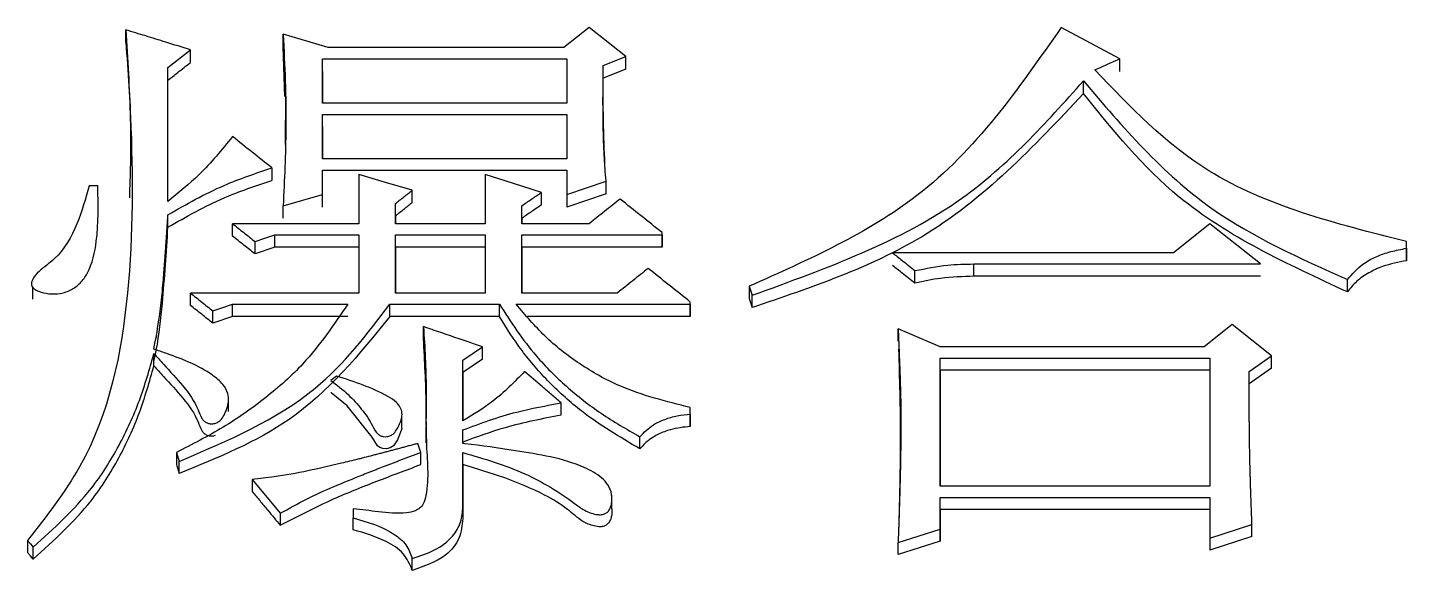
# Model space of a CAD drawing. Header units: millimetres. Extents: x 2642 to 4256, y 821 to 2003.
# Drawn here: x 2871.46 to 2876.77, y 1740.43 to 1742.52 of the extents above; entities that cross this region are included whole.
import ezdxf

# ---------------------------------------------------------------- set-up
doc = ezdxf.new("R2010")
doc.units = ezdxf.units.MM

msp = doc.modelspace()

# ---------------------------------------------------------------- linework, layer by layer
at = {"color": 7, "linetype": 'Continuous', "lineweight": 25}
for p, q in [((2871.8384, 1742.4643), (2871.8384, 1742.513)), ((2873.6233, 1742.5216), (2873.5259, 1742.4446)), ((2873.7639, 1742.4104), (2873.6233, 1742.5216)), ((2875.6678, 1742.4018), (2875.4406, 1742.5216)), ((2872.6173, 1742.4446), (2872.4442, 1742.4959)), ((2872.4442, 1742.4472), (2872.4442, 1742.4959)), ((2872.4512, 1742.2561), (2872.4442, 1742.4472)), ((2872.0007, 1742.3676), (2872.0872, 1742.4361)), ((2872.0872, 1742.3874), (2872.0872, 1742.4361)), ((2872.5956, 1742.4018), (2873.5367, 1742.4018)), ((2872.5956, 1742.2306), (2872.5956, 1742.4018)), ((2872.5956, 1742.3532), (2872.5956, 1742.4018)), ((2873.5367, 1742.4018), (2873.5367, 1742.2306)), ((2873.6774, 1742.3762), (2873.7639, 1742.4104)), ((2873.7639, 1742.3618), (2873.7639, 1742.4104)), ((2875.6678, 1742.3532), (2875.6678, 1742.4018)), ((2872.0007, 1741.8531), (2872.0007, 1742.3676)), ((2872.0007, 1742.319), (2872.0007, 1742.3676)), ((2872.5956, 1742.3532), (2872.5956, 1742.2306)), ((2873.6774, 1742.3276), (2873.6774, 1742.3762)), ((2873.7639, 1742.3618), (2873.6774, 1742.3276)), ((2872.0007, 1741.8577), (2872.0007, 1742.319)), ((2875.5271, 1742.2678), (2875.5271, 1742.3163)), ((2872.4531, 1742.2577), (2872.4527, 1742.0716)), ((2873.5367, 1742.2306), (2872.5956, 1742.2306)), ((2872.5956, 1742.1878), (2873.5367, 1742.1878)), ((2872.5956, 1742.0162), (2872.5956, 1742.1878)), ((2872.5956, 1742.1394), (2872.5956, 1742.1878)), ((2873.5367, 1742.1878), (2873.5368, 1742.0162)), ((2872.5956, 1742.1394), (2872.5956, 1742.0162)), ((2872.4009, 1741.9819), (2872.4009, 1741.9338)), ((2873.5368, 1742.0162), (2872.5956, 1742.0162)), ((2872.5956, 1741.8788), (2872.5956, 1741.9733)), ((2872.5956, 1741.9733), (2873.5368, 1741.9733)), ((2872.5956, 1741.9252), (2872.5956, 1741.9733)), ((2873.5368, 1741.9733), (2873.5368, 1741.8788)), ((2872.7363, 1741.9561), (2872.7363, 1741.7671)), ((2873.223, 1741.9561), (2873.2231, 1741.7671)), ((2873.5368, 1741.8788), (2873.6882, 1741.9304)), ((2873.6882, 1741.8824), (2873.6882, 1741.9304)), ((2871.7303, 1741.9132), (2871.6978, 1741.9132)), ((2872.4442, 1741.8359), (2872.5956, 1741.8788)), ((2872.5956, 1741.8309), (2872.5956, 1741.8788)), ((2872.9418, 1741.8481), (2872.9418, 1741.896)), ((2873.4394, 1741.8395), (2873.4394, 1741.8874)), ((2873.6882, 1741.8824), (2873.5368, 1741.8309)), ((2873.5368, 1741.8788), (2873.5368, 1741.8309)), ((2871.7321, 1741.8328), (2871.7321, 1741.8331)), ((2872.4442, 1741.788), (2872.4442, 1741.8359)), ((2872.8769, 1741.7671), (2872.8769, 1741.8445)), ((2872.8769, 1741.7966), (2872.8769, 1741.8445)), ((2873.3637, 1741.7671), (2873.3637, 1741.8359)), ((2873.3637, 1741.788), (2873.3637, 1741.8359)), ((2872.0007, 1741.7536), (2872.0007, 1741.8015)), ((2872.7363, 1741.7671), (2872.2495, 1741.7671)), ((2872.8769, 1741.7966), (2872.8769, 1741.7671)), ((2873.2231, 1741.7671), (2872.8769, 1741.7671)), ((2873.3637, 1741.788), (2873.3637, 1741.7671)), ((2873.6233, 1741.7671), (2873.3637, 1741.7671)), ((2876.0139, 1741.7671), (2875.8733, 1741.6553)), ((2876.2086, 1741.6122), (2876.0139, 1741.7671)), ((2872.4118, 1741.7241), (2872.7363, 1741.7241)), ((2872.4118, 1741.6763), (2872.4118, 1741.7241)), ((2872.7363, 1741.7241), (2872.7363, 1741.5002)), ((2872.8769, 1741.7241), (2873.2231, 1741.7241)), ((2872.8769, 1741.5002), (2872.8769, 1741.7241)), ((2872.8769, 1741.6763), (2872.8769, 1741.7241)), ((2873.2231, 1741.7241), (2873.2231, 1741.5002)), ((2873.3637, 1741.7241), (2873.9045, 1741.7241)), ((2873.3637, 1741.5002), (2873.3637, 1741.7241)), ((2873.3637, 1741.6763), (2873.3637, 1741.7241)), ((2873.9045, 1741.7241), (2873.9045, 1741.7327)), ((2873.9045, 1741.6849), (2873.9045, 1741.7327)), ((2873.9045, 1741.7241), (2873.9045, 1741.6763)), ((2872.336, 1741.6506), (2872.336, 1741.6983)), ((2872.4118, 1741.6763), (2872.336, 1741.6506)), ((2872.7363, 1741.6763), (2872.4118, 1741.6763)), ((2872.8769, 1741.6763), (2872.8769, 1741.5002)), ((2873.2231, 1741.6763), (2872.8769, 1741.6763)), ((2873.3637, 1741.6763), (2873.3637, 1741.5002)), ((2873.9045, 1741.6763), (2873.3637, 1741.6763)), ((2873.9045, 1741.6763), (2873.9045, 1741.6849)), ((2875.8733, 1741.6553), (2874.7916, 1741.6553)), ((2876.7711, 1741.6725), (2876.7711, 1741.6983)), ((2876.7711, 1741.6506), (2876.7711, 1741.6983)), ((2876.7711, 1741.6725), (2876.7711, 1741.6248)), ((2875.1053, 1741.6122), (2876.2086, 1741.6122)), ((2875.1053, 1741.5646), (2875.1053, 1741.6122)), ((2874.8781, 1741.5388), (2874.8781, 1741.5864)), ((2876.2086, 1741.5646), (2875.1053, 1741.5646)), ((2876.544, 1741.5044), (2876.544, 1741.5519)), ((2871.4785, 1741.5242), (2871.4785, 1741.4764)), ((2872.7363, 1741.5002), (2872.0872, 1741.5002)), ((2873.2231, 1741.5002), (2872.8769, 1741.5002)), ((2873.7315, 1741.5002), (2873.3637, 1741.5002)), ((2874.2399, 1741.5261), (2874.2507, 1741.4916)), ((2874.2399, 1741.5261), (2874.2399, 1741.4786)), ((2874.2507, 1741.4442), (2874.2507, 1741.4916)), ((2872.2495, 1741.4571), (2872.693, 1741.4571)), ((2872.8553, 1741.4571), (2873.2772, 1741.4571)), ((2872.8553, 1741.4097), (2872.8553, 1741.4571)), ((2873.2772, 1741.4097), (2873.2772, 1741.4571)), ((2873.3421, 1741.4571), (2874.0127, 1741.4571)), ((2874.0127, 1741.4571), (2874.0127, 1741.4657)), ((2874.0127, 1741.4183), (2874.0127, 1741.4657)), ((2874.0127, 1741.4571), (2874.0127, 1741.4097)), ((2874.2399, 1741.4786), (2874.2507, 1741.4442)), ((2872.1738, 1741.3839), (2872.1738, 1741.4312)), ((2872.2495, 1741.4097), (2872.1738, 1741.3839)), ((2872.693, 1741.4097), (2872.2495, 1741.4097)), ((2873.2772, 1741.4097), (2872.8553, 1741.4097)), ((2874.0127, 1741.4097), (2873.3851, 1741.4097)), ((2874.0127, 1741.4097), (2874.0127, 1741.4183)), ((2872.9851, 1741.3236), (2872.9851, 1741.3709)), ((2874.9755, 1741.2932), (2874.8132, 1741.3623)), ((2874.8132, 1741.315), (2874.8132, 1741.3623)), ((2876.1005, 1741.3795), (2875.9923, 1741.2932)), ((2876.2519, 1741.2587), (2876.1005, 1741.3795)), ((2873.1365, 1741.2414), (2873.2122, 1741.2932)), ((2873.2122, 1741.246), (2873.2122, 1741.2932)), ((2875.9923, 1741.2932), (2874.9755, 1741.2932)), ((2871.9466, 1741.2202), (2871.9466, 1741.2674)), ((2873.2122, 1741.246), (2873.1365, 1741.1943)), ((2873.1365, 1741.0081), (2873.1365, 1741.2414)), ((2873.1365, 1741.1943), (2873.1365, 1741.2414)), ((2874.9755, 1741.25), (2876.0139, 1741.2501)), ((2874.9755, 1740.7569), (2874.9755, 1741.25)), ((2874.9755, 1741.2029), (2874.9755, 1741.25)), ((2876.0139, 1741.2501), (2876.0139, 1740.7569)), ((2876.1654, 1741.1982), (2876.2519, 1741.2587)), ((2876.2519, 1741.2115), (2876.2519, 1741.2587)), ((2872.6498, 1741.181), (2872.6282, 1741.1637)), ((2873.1365, 1741.1943), (2873.1365, 1741.0081)), ((2874.9755, 1741.2029), (2874.9755, 1740.7569)), ((2876.0139, 1741.2029), (2874.9755, 1741.2029)), ((2876.2519, 1741.2115), (2876.1654, 1741.1512)), ((2872.2345, 1741.044), (2872.2345, 1741.0912)), ((2873.5152, 1741.0303), (2873.5152, 1741.0772)), ((2872.9021, 1740.9795), (2872.9021, 1741.0266)), ((2874.0127, 1741.034), (2874.0127, 1741.0599)), ((2874.0127, 1741.034), (2874.0127, 1740.9871)), ((2873.1365, 1740.9214), (2873.1365, 1740.9734)), ((2873.1365, 1740.9266), (2873.1365, 1740.9734)), ((2872.9743, 1740.8868), (2872.9634, 1740.9215)), ((2873.818, 1740.9007), (2873.818, 1740.9475)), ((2872.0332, 1740.8868), (2872.044, 1740.8522)), ((2872.9743, 1740.8402), (2872.9743, 1740.8868)), ((2873.1365, 1740.6788), (2873.1365, 1740.8866)), ((2873.1365, 1740.8399), (2873.1365, 1740.8866)), ((2872.044, 1740.8056), (2872.044, 1740.8522)), ((2873.1365, 1740.8399), (2873.1365, 1740.6324)), ((2872.3252, 1740.7829), (2872.4334, 1740.6528)), ((2872.3252, 1740.7829), (2872.3252, 1740.7364)), ((2876.0139, 1740.7569), (2874.9755, 1740.7569)), ((2873.7099, 1740.6765), (2873.7099, 1740.7233)), ((2874.9755, 1740.5921), (2874.9755, 1740.7135)), ((2874.9755, 1740.7135), (2876.0139, 1740.7135)), ((2874.9755, 1740.6671), (2874.9755, 1740.7135)), ((2876.0139, 1740.7135), (2876.0139, 1740.5574)), ((2872.4334, 1740.6528), (2872.4334, 1740.6065)), ((2872.7146, 1740.6701), (2872.7146, 1740.6355)), ((2873.1365, 1740.6788), (2873.1365, 1740.6324)), ((2874.9755, 1740.6671), (2874.9755, 1740.5458)), ((2876.0139, 1740.6671), (2874.9755, 1740.6671)), ((2872.7147, 1740.5891), (2872.7146, 1740.6355)), ((2874.8132, 1740.54), (2874.9755, 1740.5921)), ((2874.9755, 1740.5458), (2874.9755, 1740.5921)), ((2876.0139, 1740.5574), (2876.1762, 1740.6094)), ((2876.1762, 1740.5631), (2876.1762, 1740.6094)), ((2871.46, 1740.5485), (2871.46, 1740.5023)), ((2874.9755, 1740.5458), (2874.8132, 1740.4938)), ((2874.8132, 1740.4938), (2874.8132, 1740.54)), ((2876.1762, 1740.5631), (2876.0139, 1740.5111)), ((2876.0139, 1740.5574), (2876.0139, 1740.5111)), ((2871.4815, 1740.4764), (2871.4815, 1740.5226)), ((2872.9418, 1740.4331), (2872.9418, 1740.4792))]:
    msp.add_line(p, q, dxfattribs=at)
at = {"color": 7, "linetype": 'Continuous', "lineweight": 25, "flags": 128}
for points in [[(2873.5259, 1742.4446), (2873.0716, 1742.4446), (2872.6173, 1742.4446)], [(2875.5704, 1742.3591), (2875.5947, 1742.3698), (2875.6191, 1742.3805), (2875.6434, 1742.3912), (2875.6678, 1742.4018)], [(2872.9418, 1741.896), (2872.839, 1741.9261), (2872.7363, 1741.9561)], [(2873.4394, 1741.8874), (2873.3312, 1741.9218), (2873.223, 1741.9561)], [(2872.2495, 1741.7193), (2872.2495, 1741.7314), (2872.2495, 1741.7434), (2872.2495, 1741.7671)], [(2872.336, 1741.6983), (2872.3739, 1741.7112), (2872.4118, 1741.7241)], [(2876.7711, 1741.6248), (2876.7711, 1741.6392), (2876.7711, 1741.6506)], [(2872.0872, 1741.4528), (2872.0872, 1741.4647), (2872.0872, 1741.4767), (2872.0872, 1741.5002)], [(2872.1738, 1741.4312), (2872.2116, 1741.4442), (2872.2495, 1741.4571)], [(2872.2495, 1741.4097), (2872.2495, 1741.429), (2872.2495, 1741.443), (2872.2495, 1741.4571)], [(2872.9018, 1740.9795), (2872.9018, 1740.9778), (2872.8853, 1740.935), (2872.8691, 1740.9123), (2872.8572, 1740.9046), (2872.8429, 1740.901), (2872.8278, 1740.9017), (2872.8165, 1740.9058), (2872.8074, 1740.9129), (2872.7868, 1740.9453), (2872.6909, 1741.066), (2872.6288, 1741.1162), (2872.6282, 1741.1167), (2872.6282, 1741.1167)], [(2874.0127, 1741.0131), (2874.0127, 1741.0287), (2874.0127, 1741.0599)], [(2874.0127, 1740.9871), (2874.0127, 1740.9959), (2874.0127, 1741.0016), (2874.0127, 1741.0074), (2874.0127, 1741.0131)], [(2872.0332, 1740.8868), (2872.0332, 1740.8676), (2872.0332, 1740.8539), (2872.0332, 1740.8402)], [(2871.4599, 1740.5486), (2871.4707, 1740.5356), (2871.4815, 1740.5226)], [(2871.4815, 1740.4764), (2871.4761, 1740.4829), (2871.4706, 1740.4895), (2871.4599, 1740.5023)]]:
    msp.add_lwpolyline(points, dxfattribs=at)
at = {"color": 7, "linetype": 'Continuous', "lineweight": 25}
for points, knots in [([(2871.8384, 1742.513), (2871.8451, 1742.4009), (2871.8654, 1742.0648), (2871.8681, 1741.5013), (2871.7534, 1740.9236), (2871.5322, 1740.6408), (2871.46, 1740.5486)], [0, 0, 0, 0, 0.166548, 0.499383, 0.836688, 1, 1, 1, 1]), ([(2872.0872, 1742.4361), (2872.0555, 1742.4459), (2871.9982, 1742.4636), (2871.9152, 1742.4893), (2871.864, 1742.5051), (2871.8384, 1742.513)], [0, 0, 0, 0, 0.382595, 0.691297, 1, 1, 1, 1]), ([(2875.4406, 1742.5216), (2875.2767, 1742.2858), (2874.9785, 1741.8567), (2874.4693, 1741.6288), (2874.2399, 1741.5261)], [0, 0, 0, 0, 0.549466, 1, 1, 1, 1]), ([(2871.8384, 1742.4642), (2871.8467, 1742.3523), (2871.8615, 1742.154), (2871.8549, 1741.9542), (2871.852, 1741.8672)], [0, 0, 0, 0, 0.564585, 1, 1, 1, 1]), ([(2872.4442, 1742.4959), (2872.4474, 1742.4359), (2872.4539, 1742.3158), (2872.457, 1742.0957), (2872.4491, 1741.9356), (2872.4442, 1741.8359)], [0, 0, 0, 0, 0.273667, 0.547376, 1, 1, 1, 1]), ([(2872.0007, 1742.319), (2872.0132, 1742.3289), (2872.0338, 1742.3452), (2872.0627, 1742.368), (2872.079, 1742.3809), (2872.0872, 1742.3874)], [0, 0, 0, 0, 0.432906, 0.716452, 1, 1, 1, 1]), ([(2873.6882, 1741.9304), (2873.6869, 1741.9472), (2873.6849, 1741.9724), (2873.6808, 1742.0312), (2873.6788, 1742.0775), (2873.6777, 1742.1196), (2873.6774, 1742.1322), (2873.6772, 1742.1448), (2873.677, 1742.1574), (2873.6767, 1742.1742), (2873.6766, 1742.191), (2873.6765, 1742.2078), (2873.6764, 1742.2205), (2873.6764, 1742.2331), (2873.6764, 1742.2457), (2873.6764, 1742.2583), (2873.6765, 1742.2688), (2873.6765, 1742.2772), (2873.6765, 1742.2835), (2873.6766, 1742.2898), (2873.6766, 1742.2961), (2873.6767, 1742.3024), (2873.6767, 1742.3087), (2873.6768, 1742.315), (2873.6768, 1742.3234), (2873.6769, 1742.3318), (2873.677, 1742.3402), (2873.6771, 1742.3465), (2873.6771, 1742.3527), (2873.6772, 1742.359), (2873.6773, 1742.3669), (2873.6773, 1742.3726), (2873.6774, 1742.3762)], [0, 0, 0, 0, 0.113118, 0.169677, 0.395941, 0.424221, 0.4525, 0.480779, 0.509059, 0.537338, 0.593897, 0.622177, 0.650456, 0.678735, 0.707015, 0.735294, 0.763573, 0.777713, 0.791853, 0.805993, 0.820132, 0.834272, 0.848412, 0.862551, 0.876691, 0.90497, 0.91911, 0.93325, 0.947389, 0.961529, 0.975669, 1, 1, 1, 1]), ([(2876.7711, 1741.6983), (2876.5001, 1741.7666), (2876.0233, 1741.8868), (2875.7069, 1742.2167), (2875.5704, 1742.3591)], [0, 0, 0, 0, 0.568428, 1, 1, 1, 1]), ([(2873.6838, 1741.9938), (2873.6838, 1741.9938), (2873.6839, 1741.9939), (2873.6838, 1741.996), (2873.682, 1742.0387), (2873.678, 1742.1389), (2873.6774, 1742.2311), (2873.6773, 1742.2808), (2873.6773, 1742.2985), (2873.6773, 1742.3047), (2873.6772, 1742.3044), (2873.6772, 1742.3042)], [0, 0, 0, 0, 0.006691, 0.017606, 0.043784, 0.513826, 0.728841, 0.873761, 0.909014, 0.944697, 1, 1, 1, 1]), ([(2874.2507, 1741.4916), (2874.5383, 1741.5955), (2875.0453, 1741.7786), (2875.3816, 1742.1539), (2875.5271, 1742.3163)], [0, 0, 0, 0, 0.567325, 1, 1, 1, 1]), ([(2875.5271, 1742.3163), (2875.6785, 1742.1387), (2875.9532, 1741.8164), (2876.361, 1741.6339), (2876.544, 1741.5519)], [0, 0, 0, 0, 0.551247, 1, 1, 1, 1]), ([(2875.5271, 1742.2678), (2875.3353, 1742.0637), (2874.9875, 1741.6936), (2874.4789, 1741.5214), (2874.2507, 1741.4442)], [0, 0, 0, 0, 0.5512685, 1, 1, 1, 1]), ([(2876.544, 1741.5044), (2876.3126, 1741.6112), (2875.9053, 1741.7992), (2875.6412, 1742.1264), (2875.5271, 1742.2678)], [0, 0, 0, 0, 0.5679506, 1, 1, 1, 1]), ([(2872.2495, 1742.102), (2872.2085, 1742.0519), (2872.1348, 1741.9617), (2872.0419, 1741.8864), (2872.0007, 1741.8531)], [0, 0, 0, 0, 0.556387, 1, 1, 1, 1]), ([(2872.4009, 1741.9819), (2872.3757, 1742.0019), (2872.3252, 1742.042), (2872.2747, 1742.082), (2872.2495, 1742.102)], [0, 0, 0, 0, 0.4999967, 1, 1, 1, 1]), ([(2872.0007, 1741.8015), (2872.0713, 1741.8417), (2872.1979, 1741.9138), (2872.3387, 1741.961), (2872.4009, 1741.9819)], [0, 0, 0, 0, 0.5578888, 1, 1, 1, 1]), ([(2872.0007, 1741.7536), (2872.0713, 1741.7938), (2872.1979, 1741.8659), (2872.3387, 1741.913), (2872.4009, 1741.9338)], [0, 0, 0, 0, 0.557853, 1, 1, 1, 1]), ([(2871.6978, 1741.9132), (2871.6837, 1741.864), (2871.6553, 1741.7653), (2871.5913, 1741.6465), (2871.512, 1741.5931), (2871.4829, 1741.5611), (2871.4748, 1741.5428), (2871.4743, 1741.5323), (2871.4778, 1741.5238), (2871.487, 1741.5146), (2871.508, 1741.5038), (2871.5424, 1741.4959), (2871.5868, 1741.4966), (2871.6295, 1741.5116), (2871.666, 1741.5384), (2871.7073, 1741.5996), (2871.7337, 1741.7275), (2871.7327, 1741.841), (2871.7303, 1741.9121), (2871.7303, 1741.9132)], [0, 0, 0, 0, 0.151237, 0.303887, 0.374012, 0.409203, 0.423454, 0.431523, 0.439658, 0.449578, 0.466985, 0.502292, 0.540771, 0.580872, 0.619436, 0.662511, 0.788748, 0.996835, 1, 1, 1, 1]), ([(2872.8769, 1741.8445), (2872.8877, 1741.8531), (2872.9093, 1741.8703), (2872.931, 1741.8874), (2872.9418, 1741.896)], [0, 0, 0, 0, 0.500001, 1, 1, 1, 1]), ([(2873.3637, 1741.8359), (2873.3763, 1741.8445), (2873.4015, 1741.8617), (2873.4268, 1741.8788), (2873.4394, 1741.8874)], [0, 0, 0, 0, 0.500001, 1, 1, 1, 1]), ([(2872.9418, 1741.8481), (2872.931, 1741.8395), (2872.9093, 1741.8223), (2872.8877, 1741.8051), (2872.8769, 1741.7966)], [0, 0, 0, 0, 0.499997, 1, 1, 1, 1]), ([(2873.4394, 1741.8395), (2873.4268, 1741.8309), (2873.4015, 1741.8137), (2873.3763, 1741.7966), (2873.3637, 1741.788)], [0, 0, 0, 0, 0.499997, 1, 1, 1, 1]), ([(2873.7423, 1741.8617), (2873.7224, 1741.8459), (2873.6828, 1741.8144), (2873.6431, 1741.7829), (2873.6233, 1741.7671)], [0, 0, 0, 0, 0.500001, 1, 1, 1, 1]), ([(2873.9045, 1741.7327), (2873.8775, 1741.7542), (2873.8234, 1741.7972), (2873.7693, 1741.8402), (2873.7423, 1741.8617)], [0, 0, 0, 0, 0.5, 1, 1, 1, 1]), ([(2871.9466, 1741.2846), (2871.9574, 1741.344), (2871.9735, 1741.4331), (2871.9811, 1741.5304), (2871.9845, 1741.5715), (2871.9857, 1741.5864), (2871.9866, 1741.5977), (2871.9874, 1741.6089), (2871.9883, 1741.6201), (2871.989, 1741.6294), (2871.9897, 1741.6388), (2871.9902, 1741.6462), (2871.9907, 1741.6537), (2871.9913, 1741.6612), (2871.9918, 1741.6686), (2871.9924, 1741.678), (2871.993, 1741.6855), (2871.9936, 1741.6948), (2871.9941, 1741.7023), (2871.9946, 1741.7097), (2871.9951, 1741.7172), (2871.9956, 1741.7247), (2871.9963, 1741.734), (2871.9968, 1741.7415), (2871.9974, 1741.7508), (2871.9979, 1741.7583), (2871.9985, 1741.7676), (2871.999, 1741.7751), (2871.9995, 1741.7826), (2872, 1741.7907), (2872.0004, 1741.797), (2872.0007, 1741.8015)], [0, 0, 0, 0, 0.346641, 0.519778, 0.563061, 0.584702, 0.606343, 0.627984, 0.649626, 0.671267, 0.682088, 0.703729, 0.714549, 0.72537, 0.747011, 0.757832, 0.779473, 0.790294, 0.811935, 0.822756, 0.833576, 0.855218, 0.866038, 0.88768, 0.8985, 0.920141, 0.930962, 0.952603, 0.963424, 0.974245, 1, 1, 1, 1]), ([(2872.2495, 1741.7671), (2872.2639, 1741.7556), (2872.2928, 1741.7327), (2872.3216, 1741.7097), (2872.336, 1741.6983)], [0, 0, 0, 0, 0.499999, 1, 1, 1, 1]), ([(2871.9466, 1741.2374), (2871.9498, 1741.2522), (2871.9656, 1741.3261), (2871.979, 1741.4498), (2871.9911, 1741.6073), (2871.9975, 1741.7049), (2872.0007, 1741.7536)], [0, 0, 0, 0, 0.086672, 0.433942, 0.716948, 1, 1, 1, 1]), ([(2872.336, 1741.6506), (2872.3216, 1741.662), (2872.2928, 1741.6849), (2872.2639, 1741.7078), (2872.2495, 1741.7193)], [0, 0, 0, 0, 0.5, 1, 1, 1, 1]), ([(2874.7916, 1741.6553), (2874.8039, 1741.6454), (2874.8245, 1741.629), (2874.8534, 1741.6061), (2874.8699, 1741.5929), (2874.8781, 1741.5864)], [0, 0, 0, 0, 0.428307, 0.714154, 1, 1, 1, 1]), ([(2876.544, 1741.5519), (2876.5624, 1741.5732), (2876.593, 1741.6086), (2876.6539, 1741.6413), (2876.7109, 1741.661), (2876.751, 1741.6687), (2876.7711, 1741.6725)], [0, 0, 0, 0, 0.329917, 0.550134, 0.774051, 1, 1, 1, 1]), ([(2874.7916, 1741.6076), (2874.8039, 1741.5978), (2874.8245, 1741.5814), (2874.8534, 1741.5585), (2874.8699, 1741.5453), (2874.8781, 1741.5388)], [0, 0, 0, 0, 0.4285576, 0.7142788, 1, 1, 1, 1]), ([(2874.8781, 1741.5864), (2874.9199, 1741.5948), (2874.9948, 1741.6099), (2875.0714, 1741.6115), (2875.1053, 1741.6122)], [0, 0, 0, 0, 0.5590432, 1, 1, 1, 1]), ([(2876.7711, 1741.6248), (2876.74, 1741.6186), (2876.6891, 1741.6086), (2876.6252, 1741.5791), (2876.5775, 1741.5469), (2876.5551, 1741.5185), (2876.544, 1741.5044)], [0, 0, 0, 0, 0.34797, 0.569793, 0.78749, 1, 1, 1, 1]), ([(2873.8505, 1741.595), (2873.8306, 1741.5792), (2873.791, 1741.5476), (2873.7513, 1741.516), (2873.7315, 1741.5002)], [0, 0, 0, 0, 0.500001, 1, 1, 1, 1]), ([(2874.0127, 1741.4657), (2873.9857, 1741.4873), (2873.9316, 1741.5304), (2873.8775, 1741.5735), (2873.8505, 1741.595)], [0, 0, 0, 0, 0.4999997, 1, 1, 1, 1]), ([(2875.1053, 1741.5646), (2875.0622, 1741.5634), (2874.9855, 1741.5612), (2874.9109, 1741.5456), (2874.8781, 1741.5388)], [0, 0, 0, 0, 0.560892, 1, 1, 1, 1]), ([(2872.0872, 1741.5002), (2872.1017, 1741.4887), (2872.1305, 1741.4657), (2872.1594, 1741.4427), (2872.1738, 1741.4312)], [0, 0, 0, 0, 0.499999, 1, 1, 1, 1]), ([(2872.693, 1741.4571), (2872.6394, 1741.3781), (2872.5506, 1741.2469), (2872.379, 1741.0945), (2872.2153, 1740.9799), (2872.0941, 1740.918), (2872.0332, 1740.8868)], [0, 0, 0, 0, 0.333002, 0.552476, 0.774971, 1, 1, 1, 1]), ([(2872.044, 1740.8522), (2872.2324, 1740.9326), (2872.5639, 1741.0739), (2872.7674, 1741.3416), (2872.8553, 1741.4571)], [0, 0, 0, 0, 0.568507, 1, 1, 1, 1]), ([(2872.1738, 1741.3839), (2872.1594, 1741.3954), (2872.1305, 1741.4183), (2872.1017, 1741.4413), (2872.0872, 1741.4528)], [0, 0, 0, 0, 0.5, 1, 1, 1, 1]), ([(2873.2772, 1741.4571), (2873.3217, 1741.3888), (2873.3955, 1741.2756), (2873.5341, 1741.1387), (2873.6672, 1741.0338), (2873.7676, 1740.9763), (2873.818, 1740.9475)], [0, 0, 0, 0, 0.333809, 0.553089, 0.775219, 1, 1, 1, 1]), ([(2874.0127, 1741.0599), (2873.9198, 1741.083), (2873.7678, 1741.1207), (2873.5837, 1741.2247), (2873.4488, 1741.3312), (2873.3775, 1741.4154), (2873.3421, 1741.4571)], [0, 0, 0, 0, 0.347456, 0.568585, 0.785979, 1, 1, 1, 1]), ([(2872.8553, 1741.4097), (2872.7379, 1741.2649), (2872.5246, 1741.0019), (2872.1931, 1740.8665), (2872.044, 1740.8056)], [0, 0, 0, 0, 0.550322, 1, 1, 1, 1]), ([(2873.818, 1740.9007), (2873.7411, 1740.9464), (2873.6151, 1741.0211), (2873.4682, 1741.1539), (2873.361, 1741.276), (2873.305, 1741.3653), (2873.2772, 1741.4097)], [0, 0, 0, 0, 0.346062, 0.56664, 0.784508, 1, 1, 1, 1]), ([(2871.9553, 1741.3265), (2871.9553, 1741.3265), (2871.9553, 1741.3264), (2871.9554, 1741.3268), (2871.9556, 1741.328), (2871.9562, 1741.3312), (2871.9569, 1741.3346), (2871.9573, 1741.3366)], [0, 0, 0, 0, 0.025297, 0.141451, 0.270493, 0.58461, 1, 1, 1, 1]), ([(2872.9851, 1741.3709), (2872.9899, 1741.2909), (2872.9989, 1741.1429), (2872.9904, 1740.9266), (2873.0085, 1740.7781), (2872.9879, 1740.6926), (2872.9719, 1740.6723), (2872.9496, 1740.6597), (2872.8953, 1740.6488), (2872.8146, 1740.6582), (2872.7468, 1740.6662), (2872.7146, 1740.6701)], [0, 0, 0, 0, 0.257644, 0.476383, 0.695117, 0.731864, 0.752184, 0.772582, 0.805413, 0.907666, 1, 1, 1, 1]), ([(2873.2122, 1741.2932), (2873.1809, 1741.3039), (2873.1273, 1741.3223), (2873.0516, 1741.3481), (2873.0072, 1741.3633), (2872.9851, 1741.3709)], [0, 0, 0, 0, 0.414509, 0.7072526, 1, 1, 1, 1]), ([(2874.8132, 1741.3623), (2874.8136, 1741.3541), (2874.8142, 1741.3418), (2874.8151, 1741.3214), (2874.8159, 1741.301), (2874.8167, 1741.2806), (2874.8175, 1741.2601), (2874.8181, 1741.2438), (2874.8187, 1741.2274), (2874.8192, 1741.2152), (2874.8202, 1741.1906), (2874.8234, 1741.1047), (2874.8239, 1741.0187), (2874.8235, 1740.9408), (2874.8234, 1740.9244), (2874.8232, 1740.908), (2874.823, 1740.8916), (2874.8228, 1740.8752), (2874.8225, 1740.8588), (2874.8223, 1740.8465), (2874.8221, 1740.8362), (2874.8219, 1740.826), (2874.8217, 1740.8177), (2874.8215, 1740.8095), (2874.8213, 1740.8013), (2874.8211, 1740.7931), (2874.8209, 1740.7829), (2874.8207, 1740.7747), (2874.8204, 1740.7664), (2874.8202, 1740.7582), (2874.82, 1740.75), (2874.8197, 1740.7398), (2874.8195, 1740.7316), (2874.8193, 1740.7233), (2874.819, 1740.7151), (2874.8188, 1740.7069), (2874.8185, 1740.6987), (2874.8183, 1740.6905), (2874.818, 1740.6823), (2874.8177, 1740.672), (2874.8174, 1740.6638), (2874.8171, 1740.6535), (2874.8168, 1740.6453), (2874.8166, 1740.6371), (2874.8163, 1740.6289), (2874.816, 1740.6207), (2874.8156, 1740.6104), (2874.8154, 1740.6022), (2874.8151, 1740.594), (2874.8148, 1740.5858), (2874.8145, 1740.5775), (2874.8142, 1740.5693), (2874.8139, 1740.5614), (2874.8136, 1740.5516), (2874.8133, 1740.5439), (2874.8132, 1740.54)], [0, 0, 0, 0, 0.029904, 0.044856, 0.07476, 0.104664, 0.119616, 0.14952, 0.164472, 0.179424, 0.194376, 0.254184, 0.493446, 0.508398, 0.538302, 0.553254, 0.568206, 0.59811, 0.613062, 0.628014, 0.642966, 0.650442, 0.665394, 0.67287, 0.680346, 0.695298, 0.702774, 0.717726, 0.725202, 0.732678, 0.74763, 0.755106, 0.770057, 0.777533, 0.785009, 0.799961, 0.807437, 0.814913, 0.829865, 0.837341, 0.852293, 0.859769, 0.874721, 0.882197, 0.889673, 0.904625, 0.912101, 0.927053, 0.934529, 0.942005, 0.956957, 0.964433, 0.971909, 0.985954, 1, 1, 1, 1]), ([(2871.9466, 1741.2673), (2871.9588, 1741.2535), (2872.0197, 1741.1846), (2872.0984, 1741.1079), (2872.1264, 1741.0246), (2872.1388, 1741.007), (2872.1505, 1740.9998), (2872.1638, 1740.9967), (2872.1778, 1740.9972), (2872.1916, 1741.0019), (2872.206, 1741.0129), (2872.2226, 1741.0393), (2872.2363, 1741.0743), (2872.2328, 1741.1164), (2872.2115, 1741.1537), (2872.1375, 1741.2138), (2872.044, 1741.2508), (2871.9661, 1741.2776), (2871.9489, 1741.2838), (2871.9466, 1741.2846)], [0, 0, 0, 0, 0.066203, 0.331418, 0.376174, 0.392134, 0.408285, 0.422252, 0.437571, 0.454108, 0.470588, 0.499884, 0.567199, 0.607022, 0.655995, 0.720748, 0.938177, 0.991744, 1, 1, 1, 1]), ([(2872.9956, 1740.9238), (2872.9959, 1740.9724), (2872.9967, 1741.106), (2872.9896, 1741.239), (2872.9851, 1741.3236)], [0, 0, 0, 0, 0.364106, 1, 1, 1, 1]), ([(2874.8147, 1741.2839), (2874.8181, 1741.1729), (2874.8231, 1741.008), (2874.8202, 1740.795), (2874.818, 1740.6937), (2874.8167, 1740.6461), (2874.816, 1740.6217), (2874.8158, 1740.6156), (2874.8157, 1740.6117)], [0, 0, 0, 0, 0.503814, 0.747752, 0.874235, 0.934549, 0.957165, 1, 1, 1, 1]), ([(2871.4815, 1740.5226), (2871.5607, 1740.5943), (2871.6905, 1740.7117), (2871.8148, 1740.9106), (2871.8953, 1741.0856), (2871.9296, 1741.2069), (2871.9466, 1741.2673)], [0, 0, 0, 0, 0.345608, 0.56562, 0.783503, 1, 1, 1, 1]), ([(2871.4815, 1740.4764), (2871.5607, 1740.548), (2871.6904, 1740.6652), (2871.8148, 1740.8639), (2871.8953, 1741.0386), (2871.9296, 1741.1598), (2871.9466, 1741.2202)], [0, 0, 0, 0, 0.345691, 0.565702, 0.783554, 1, 1, 1, 1]), ([(2871.9466, 1741.2202), (2871.9588, 1741.2064), (2872.0198, 1741.1374), (2872.0982, 1741.061), (2872.1264, 1740.978), (2872.1384, 1740.9605), (2872.1501, 1740.9531), (2872.1634, 1740.95), (2872.175, 1740.9499), (2872.1816, 1740.9524), (2872.1839, 1740.9533)], [0, 0, 0, 0, 0.148722, 0.744517, 0.842906, 0.878942, 0.915433, 0.946758, 0.981101, 1, 1, 1, 1]), ([(2872.6282, 1741.1637), (2872.651, 1741.1462), (2872.6948, 1741.1128), (2872.7484, 1741.0535), (2872.7835, 1741.0015), (2872.8011, 1740.9631), (2872.8189, 1740.9505), (2872.8314, 1740.9473), (2872.845, 1740.9474), (2872.8589, 1740.9512), (2872.8731, 1740.9613), (2872.8873, 1740.9838), (2872.9, 1741.0099), (2872.9038, 1741.039), (2872.8961, 1741.0608), (2872.8789, 1741.084), (2872.8296, 1741.1137), (2872.7524, 1741.1478), (2872.6841, 1741.1699), (2872.6498, 1741.181)], [0, 0, 0, 0, 0.117411, 0.224514, 0.331514, 0.385099, 0.401502, 0.417942, 0.434593, 0.453955, 0.473463, 0.503457, 0.565822, 0.597864, 0.6299, 0.663784, 0.718184, 0.85806, 1, 1, 1, 1]), ([(2873.3745, 1741.1982), (2873.3354, 1741.1582), (2873.2649, 1741.086), (2873.176, 1741.0321), (2873.1365, 1741.0081)], [0, 0, 0, 0, 0.555111, 1, 1, 1, 1]), ([(2873.5151, 1741.0772), (2873.5031, 1741.0876), (2873.479, 1741.1083), (2873.4321, 1741.1487), (2873.3973, 1741.1786), (2873.3745, 1741.1982)], [0, 0, 0, 0, 0.25711, 0.51422, 1, 1, 1, 1]), ([(2876.1762, 1740.6094), (2876.1757, 1740.6215), (2876.1751, 1740.6396), (2876.1742, 1740.6637), (2876.1735, 1740.6817), (2876.1729, 1740.6998), (2876.1722, 1740.7179), (2876.1716, 1740.7359), (2876.1711, 1740.751), (2876.1707, 1740.763), (2876.1705, 1740.772), (2876.1702, 1740.7811), (2876.1699, 1740.7901), (2876.1697, 1740.7991), (2876.1694, 1740.8082), (2876.1692, 1740.8172), (2876.1689, 1740.8262), (2876.1687, 1740.8352), (2876.1685, 1740.8443), (2876.1683, 1740.8533), (2876.1681, 1740.8623), (2876.1679, 1740.8713), (2876.1677, 1740.8804), (2876.1675, 1740.8894), (2876.1673, 1740.8984), (2876.1672, 1740.9074), (2876.167, 1740.9164), (2876.1669, 1740.9255), (2876.1668, 1740.9345), (2876.1667, 1740.9435), (2876.1665, 1740.9525), (2876.1664, 1740.9615), (2876.1663, 1740.9706), (2876.1662, 1740.9796), (2876.1662, 1740.9886), (2876.1661, 1740.9976), (2876.166, 1741.0066), (2876.1659, 1741.0156), (2876.1659, 1741.0247), (2876.1658, 1741.0337), (2876.1658, 1741.0427), (2876.1657, 1741.0547), (2876.1657, 1741.0667), (2876.1656, 1741.0787), (2876.1656, 1741.0877), (2876.1655, 1741.0967), (2876.1655, 1741.1058), (2876.1655, 1741.1148), (2876.1655, 1741.1238), (2876.1655, 1741.1328), (2876.1654, 1741.1418), (2876.1654, 1741.1508), (2876.1654, 1741.1583), (2876.1654, 1741.1643), (2876.1654, 1741.1688), (2876.1654, 1741.1733), (2876.1654, 1741.1778), (2876.1654, 1741.1823), (2876.1654, 1741.1868), (2876.1654, 1741.1921), (2876.1654, 1741.1959), (2876.1654, 1741.1982)], [0, 0, 0, 0, 0.061285, 0.091928, 0.12257, 0.153213, 0.183855, 0.214498, 0.24514, 0.260462, 0.275783, 0.291104, 0.306426, 0.321747, 0.337068, 0.352389, 0.367711, 0.383032, 0.398353, 0.413674, 0.428996, 0.444317, 0.459638, 0.47496, 0.490281, 0.505602, 0.520923, 0.536245, 0.551566, 0.566887, 0.582209, 0.59753, 0.612851, 0.628172, 0.643494, 0.658815, 0.674136, 0.689457, 0.704779, 0.7201, 0.735421, 0.750743, 0.781385, 0.796706, 0.812028, 0.827349, 0.84267, 0.857991, 0.873313, 0.888634, 0.903955, 0.919277, 0.934598, 0.942258, 0.949919, 0.95758, 0.96524, 0.972901, 0.980562, 0.988222, 1, 1, 1, 1]), ([(2873.1365, 1740.9734), (2873.205, 1740.9987), (2873.3275, 1741.044), (2873.4577, 1741.067), (2873.5151, 1741.0772)], [0, 0, 0, 0, 0.55855, 1, 1, 1, 1]), ([(2873.5151, 1741.0303), (2873.4423, 1741.0163), (2873.3127, 1740.9915), (2873.1902, 1740.9464), (2873.1365, 1740.9266)], [0, 0, 0, 0, 0.561231, 1, 1, 1, 1]), ([(2873.818, 1740.9475), (2873.8346, 1740.9641), (2873.8621, 1740.9918), (2873.9145, 1741.0153), (2873.9623, 1741.0292), (2873.9959, 1741.0324), (2874.0127, 1741.034)], [0, 0, 0, 0, 0.330678, 0.5509904, 0.7745699, 1, 1, 1, 1]), ([(2874.0127, 1740.9871), (2873.9868, 1740.9841), (2873.9443, 1740.9792), (2873.8897, 1740.9584), (2873.849, 1740.9337), (2873.8283, 1740.9116), (2873.818, 1740.9007)], [0, 0, 0, 0, 0.3471514, 0.569168, 0.7868569, 1, 1, 1, 1]), ([(2872.9634, 1740.9215), (2872.9608, 1740.9208), (2872.9555, 1740.9193), (2872.9476, 1740.9172), (2872.9396, 1740.915), (2872.929, 1740.9122), (2872.9184, 1740.9093), (2872.9078, 1740.9065), (2872.8999, 1740.9044), (2872.8893, 1740.9015), (2872.8787, 1740.8987), (2872.8681, 1740.8959), (2872.8602, 1740.8938), (2872.8496, 1740.8909), (2872.8389, 1740.8881), (2872.8257, 1740.8847), (2872.8124, 1740.8812), (2872.7965, 1740.8771), (2872.7752, 1740.8716), (2872.7539, 1740.8662), (2872.7166, 1740.8569), (2872.6044, 1740.83), (2872.4694, 1740.7986), (2872.3533, 1740.7859), (2872.3252, 1740.7829)], [0, 0, 0, 0, 0.012619, 0.025237, 0.037856, 0.050474, 0.075711, 0.08833, 0.100948, 0.113567, 0.138804, 0.151422, 0.164041, 0.176659, 0.201896, 0.214515, 0.239752, 0.264989, 0.290226, 0.3407, 0.365937, 0.466887, 0.870929, 1, 1, 1, 1]), ([(2873.1365, 1740.8866), (2873.2177, 1740.8627), (2873.3722, 1740.8172), (2873.5196, 1740.7275), (2873.6019, 1740.664), (2873.6374, 1740.6496), (2873.6662, 1740.6467), (2873.6813, 1740.6491), (2873.6935, 1740.6564), (2873.7035, 1740.6692), (2873.7115, 1740.6927), (2873.7119, 1740.726), (2873.6986, 1740.7619), (2873.6628, 1740.7993), (2873.5492, 1740.8617), (2873.3633, 1740.8891), (2873.2066, 1740.9136), (2873.1389, 1740.9211), (2873.1365, 1740.9213)], [0, 0, 0, 0, 0.188824, 0.359425, 0.391174, 0.431004, 0.443042, 0.4552, 0.463942, 0.475035, 0.493349, 0.52466, 0.556942, 0.585534, 0.64557, 0.848774, 0.994709, 1, 1, 1, 1]), ([(2872.4334, 1740.6528), (2872.4666, 1740.6713), (2872.5681, 1740.728), (2872.6869, 1740.7756), (2872.7743, 1740.8105), (2872.7928, 1740.8178), (2872.8114, 1740.8251), (2872.8276, 1740.8314), (2872.8415, 1740.8367), (2872.8485, 1740.8394), (2872.8578, 1740.8429), (2872.8671, 1740.8465), (2872.8764, 1740.85), (2872.8834, 1740.8527), (2872.8927, 1740.8562), (2872.902, 1740.8597), (2872.9113, 1740.8632), (2872.9183, 1740.8658), (2872.9276, 1740.8694), (2872.9369, 1740.8729), (2872.9463, 1740.8763), (2872.9532, 1740.879), (2872.9626, 1740.8825), (2872.9696, 1740.8851), (2872.9743, 1740.8868)], [0, 0, 0, 0, 0.194919, 0.596792, 0.647185, 0.672381, 0.697577, 0.74797, 0.760568, 0.773166, 0.785764, 0.81096, 0.823558, 0.836156, 0.848754, 0.873951, 0.886549, 0.899147, 0.911745, 0.936941, 0.949539, 0.962137, 0.974736, 1, 1, 1, 1]), ([(2872.4334, 1740.6065), (2872.5012, 1740.6416), (2872.6217, 1740.7042), (2872.8053, 1740.7767), (2872.9179, 1740.819), (2872.9743, 1740.8402)], [0, 0, 0, 0, 0.390671, 0.695193, 1, 1, 1, 1]), ([(2873.7085, 1740.6764), (2873.7096, 1740.6716), (2873.7127, 1740.6566), (2873.7088, 1740.6362), (2873.7005, 1740.6183), (2873.6915, 1740.6084), (2873.6797, 1740.6024), (2873.6628, 1740.6001), (2873.6341, 1740.6046), (2873.588, 1740.6241), (2873.5349, 1740.6763), (2873.4347, 1740.7344), (2873.2988, 1740.7916), (2873.1908, 1740.8238), (2873.1365, 1740.8399)], [0, 0, 0, 0, 0.0232551, 0.0725697, 0.0958641, 0.1153896, 0.1319047, 0.152492, 0.1864557, 0.2535872, 0.3644277, 0.517728, 0.7576573, 1, 1, 1, 1]), ([(2872.3252, 1740.7364), (2872.3352, 1740.7244), (2872.3552, 1740.7004), (2872.3913, 1740.6571), (2872.4173, 1740.6258), (2872.4334, 1740.6065)], [0, 0, 0, 0, 0.277089, 0.554178, 1, 1, 1, 1]), ([(2872.9418, 1740.4792), (2872.9714, 1740.4885), (2873.0295, 1740.507), (2873.0963, 1740.5564), (2873.132, 1740.618), (2873.135, 1740.6587), (2873.1365, 1740.6788)], [0, 0, 0, 0, 0.291567, 0.574035, 0.788626, 1, 1, 1, 1]), ([(2872.7146, 1740.6355), (2872.7697, 1740.6192), (2872.8457, 1740.5967), (2872.9215, 1740.5339), (2872.9351, 1740.4972), (2872.9418, 1740.4792)], [0, 0, 0, 0, 0.572071, 0.789697, 1, 1, 1, 1]), ([(2872.9418, 1740.4331), (2872.9322, 1740.4558), (2872.9124, 1740.5023), (2872.8272, 1740.556), (2872.7576, 1740.5765), (2872.7147, 1740.5891)], [0, 0, 0, 0, 0.267568, 0.547482, 1, 1, 1, 1]), ([(2873.1365, 1740.6324), (2873.134, 1740.6067), (2873.1288, 1740.5546), (2873.0624, 1740.4738), (2872.988, 1740.4487), (2872.9418, 1740.4331)], [0, 0, 0, 0, 0.2694188, 0.5458195, 1, 1, 1, 1])]:
    msp.add_open_spline(points, degree=3, knots=knots, dxfattribs=at)
msp.add_open_spline([(2872.0332, 1740.8402), (2872.035, 1740.8344), (2872.0386, 1740.8229), (2872.0422, 1740.8114), (2872.044, 1740.8056)], degree=3, dxfattribs=at)

doc.saveas('drawing.dxf')
